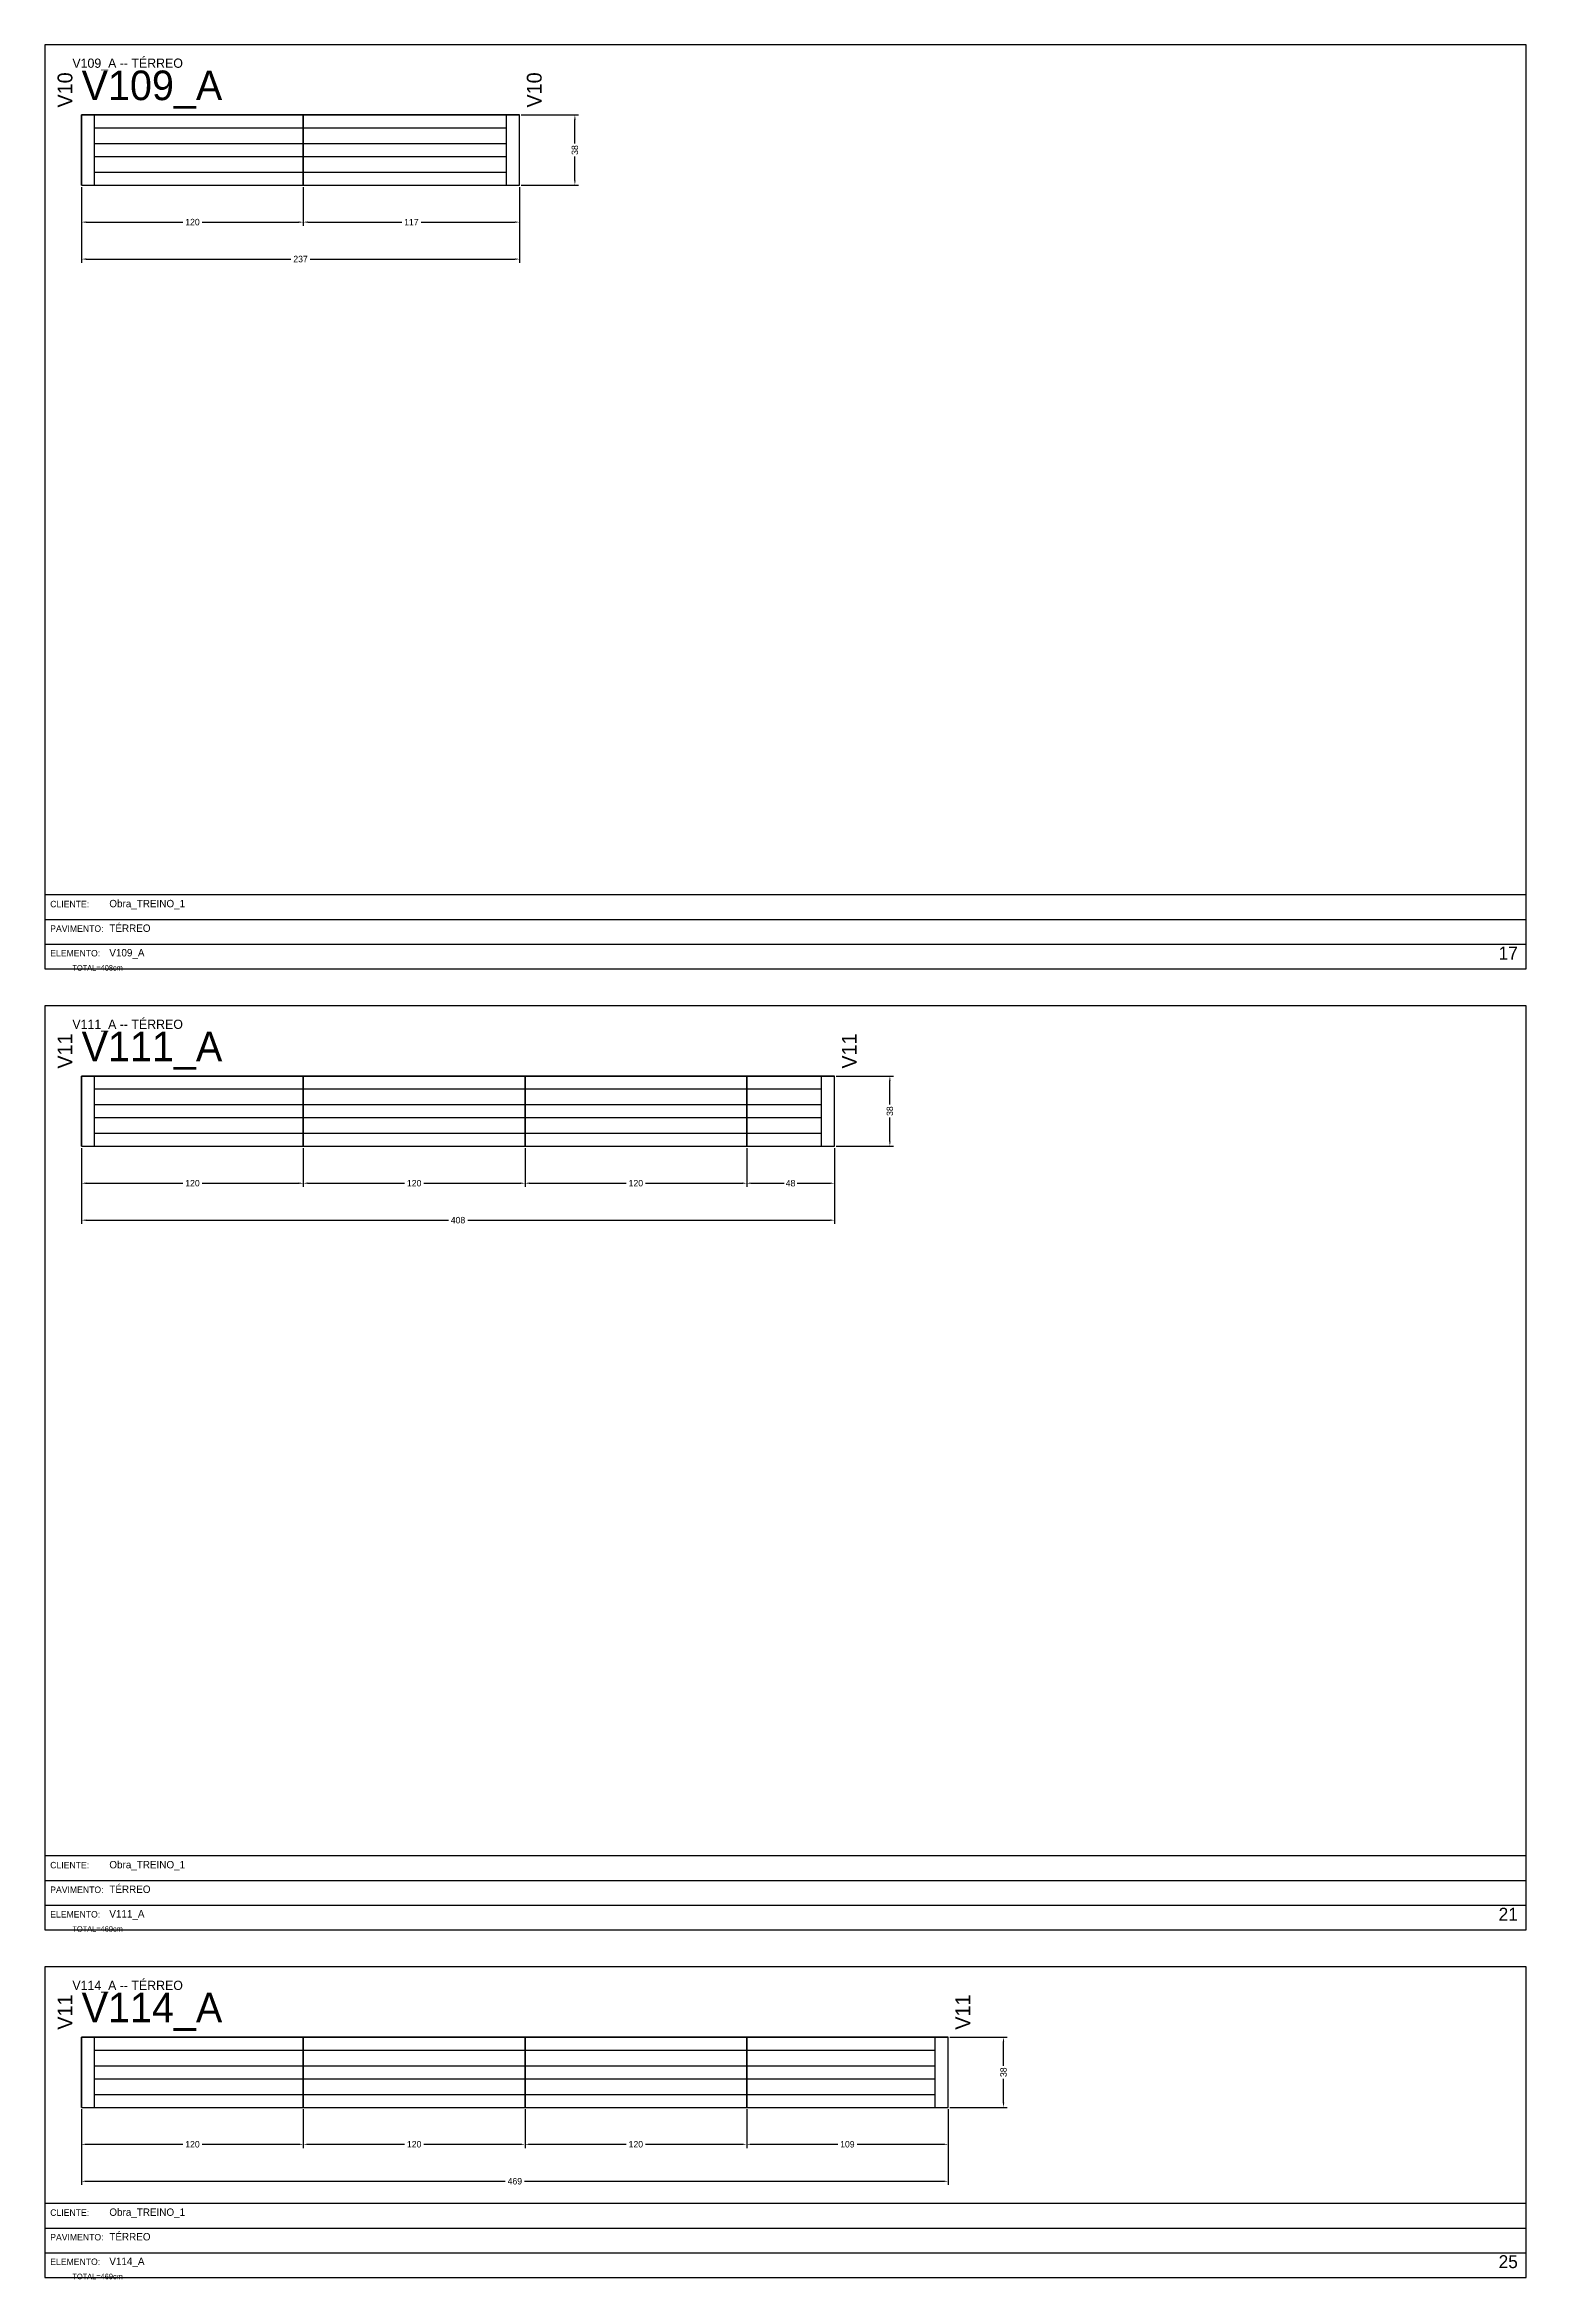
# Model space of a CAD drawing. Header units: metres. Extents: x 0 to 3268, y -4496 to 124.
# Drawn here: x 0 to 802, y -2227 to -1018 of the extents above; entities that cross this region are included whole.
import ezdxf

# ---------------------------------------------------------------- set-up
doc = ezdxf.new("R2010")
doc.units = ezdxf.units.M
for name, color, linetype in [('5', 5, 'Continuous'), ('BORDA_CELULA', 9, 'Continuous'), ('CARIMBO', 9, 'Continuous'), ('COTA', 241, 'Continuous'), ('NOMENCLATURA', 7, 'Continuous'), ('Painéis', 200, 'Continuous'), ('SARR_2.2x7', 40, 'Continuous')]:
    doc.layers.add(name, color=color, linetype=linetype)
doc.dimstyles.new('COTA', dxfattribs={"dimtxt": 3.5, "dimasz": 2.5, "dimexe": 2, "dimexo": 1, "dimgap": 0.9, "dimtad": 1, "dimdec": 0, "dimrnd": 1, "dimcen": 2.5, "dimclrd": 4, "dimclre": 4, "dimclrt": 4, "dimazin": 3, "dimtfac": 1, "dimtmove": 0, "dimatfit": 3})

# ---------------------------------------------------------------- blocks, each defined once
blk = doc.blocks.new('_CLOSEDFILLED')
at = {"color": 0, "linetype": 'BYBLOCK'}
blk.add_solid([(-1, 0.16), (0, 0), (-1, -0.16)], dxfattribs=at)
blk = doc.blocks.new('*D153')
at = {"color": 4}
for p, q in [((20, -1095), (20, -1116)), ((140, -1095), (140, -1116)), ((22.5, -1114), (74.75, -1114)), ((85.25, -1114), (137.5, -1114))]:
    blk.add_line(p, q, dxfattribs=at)
at = {"layer": 'Defpoints'}
for p in [(20, -1094), (140, -1094), (20, -1114)]:
    blk.add_point(p, dxfattribs=at)
at = {"layer": 'COTA', "color": 4, "xscale": 2.5, "yscale": 2.5, "rotation": 180}
blk.add_blockref('_CLOSEDFILLED', (20, -1114), dxfattribs=at)
at = {"layer": 'COTA', "color": 4, "xscale": 2.5, "yscale": 2.5}
blk.add_blockref('_CLOSEDFILLED', (140, -1114), dxfattribs=at)
at = {"layer": 'COTA', "color": 4, "insert": (80, -1114), "char_height": 3.5, "attachment_point": 5}
blk.add_mtext('120', dxfattribs=at)
blk = doc.blocks.new('*D154')
at = {"color": 4}
for p, q in [((140, -1095), (140, -1116)), ((257, -1095), (257, -1116)), ((142.5, -1114), (193.25, -1114)), ((203.75, -1114), (254.5, -1114))]:
    blk.add_line(p, q, dxfattribs=at)
at = {"layer": 'Defpoints'}
for p in [(140, -1094), (257, -1094), (140, -1114)]:
    blk.add_point(p, dxfattribs=at)
at = {"layer": 'COTA', "color": 4, "xscale": 2.5, "yscale": 2.5, "rotation": 180}
blk.add_blockref('_CLOSEDFILLED', (140, -1114), dxfattribs=at)
at = {"layer": 'COTA', "color": 4, "xscale": 2.5, "yscale": 2.5}
blk.add_blockref('_CLOSEDFILLED', (257, -1114), dxfattribs=at)
at = {"layer": 'COTA', "color": 4, "insert": (198.5, -1114), "char_height": 3.5, "attachment_point": 5}
blk.add_mtext('117', dxfattribs=at)
blk = doc.blocks.new('*D155')
at = {"color": 4}
for p, q in [((20, -1095), (20, -1136)), ((257, -1095), (257, -1136)), ((22.5, -1134), (133.25, -1134)), ((143.75, -1134), (254.5, -1134))]:
    blk.add_line(p, q, dxfattribs=at)
at = {"layer": 'Defpoints'}
for p in [(20, -1094), (257, -1094), (20, -1134)]:
    blk.add_point(p, dxfattribs=at)
at = {"layer": 'COTA', "color": 4, "xscale": 2.5, "yscale": 2.5, "rotation": 180}
blk.add_blockref('_CLOSEDFILLED', (20, -1134), dxfattribs=at)
at = {"layer": 'COTA', "color": 4, "xscale": 2.5, "yscale": 2.5}
blk.add_blockref('_CLOSEDFILLED', (257, -1134), dxfattribs=at)
at = {"layer": 'COTA', "color": 4, "insert": (138.5, -1134), "char_height": 3.5, "attachment_point": 5}
blk.add_mtext('237', dxfattribs=at)
blk = doc.blocks.new('*D156')
at = {"color": 4}
for p, q in [((258, -1056), (289, -1056)), ((287, -1071.5), (287, -1058.5)), ((287, -1091.5), (287, -1078.5)), ((258, -1094), (289, -1094))]:
    blk.add_line(p, q, dxfattribs=at)
at = {"layer": 'Defpoints'}
for p in [(257, -1056), (257, -1094), (287, -1094)]:
    blk.add_point(p, dxfattribs=at)
at = {"layer": 'COTA', "color": 4, "xscale": 2.5, "yscale": 2.5}
for p, rotation in [((287, -1056), 90), ((287, -1094), 270)]:
    blk.add_blockref('_CLOSEDFILLED', p, dxfattribs=dict(at, rotation=rotation))
at = {"layer": 'COTA', "color": 4, "insert": (287, -1075), "char_height": 3.5, "attachment_point": 5, "rotation": 90}
blk.add_mtext('38', dxfattribs=at)
blk = doc.blocks.new('*D157')
at = {"color": 4}
for p, q in [((258, -1056), (289, -1056)), ((287, -1071.5), (287, -1058.5)), ((287, -1091.5), (287, -1078.5)), ((258, -1094), (289, -1094))]:
    blk.add_line(p, q, dxfattribs=at)
at = {"layer": 'Defpoints'}
for p in [(257, -1056), (257, -1094), (287, -1094)]:
    blk.add_point(p, dxfattribs=at)
at = {"layer": 'COTA', "color": 4, "xscale": 2.5, "yscale": 2.5}
for p, rotation in [((287, -1056), 90), ((287, -1094), 270)]:
    blk.add_blockref('_CLOSEDFILLED', p, dxfattribs=dict(at, rotation=rotation))
at = {"layer": 'COTA', "color": 4, "insert": (287, -1075), "char_height": 3.5, "attachment_point": 5, "rotation": 90}
blk.add_mtext('38', dxfattribs=at)
blk = doc.blocks.new('*D185')
at = {"color": 4}
for p, q in [((20, -1615), (20, -1636)), ((140, -1615), (140, -1636)), ((22.5, -1634), (74.75, -1634)), ((85.25, -1634), (137.5, -1634))]:
    blk.add_line(p, q, dxfattribs=at)
at = {"layer": 'Defpoints'}
for p in [(20, -1614), (140, -1614), (20, -1634)]:
    blk.add_point(p, dxfattribs=at)
at = {"layer": 'COTA', "color": 4, "xscale": 2.5, "yscale": 2.5, "rotation": 180}
blk.add_blockref('_CLOSEDFILLED', (20, -1634), dxfattribs=at)
at = {"layer": 'COTA', "color": 4, "xscale": 2.5, "yscale": 2.5}
blk.add_blockref('_CLOSEDFILLED', (140, -1634), dxfattribs=at)
at = {"layer": 'COTA', "color": 4, "insert": (80, -1634), "char_height": 3.5, "attachment_point": 5}
blk.add_mtext('120', dxfattribs=at)
blk = doc.blocks.new('*D186')
at = {"color": 4}
for p, q in [((140, -1615), (140, -1636)), ((260, -1615), (260, -1636)), ((142.5, -1634), (194.75, -1634)), ((205.25, -1634), (257.5, -1634))]:
    blk.add_line(p, q, dxfattribs=at)
at = {"layer": 'Defpoints'}
for p in [(140, -1614), (260, -1614), (140, -1634)]:
    blk.add_point(p, dxfattribs=at)
at = {"layer": 'COTA', "color": 4, "xscale": 2.5, "yscale": 2.5, "rotation": 180}
blk.add_blockref('_CLOSEDFILLED', (140, -1634), dxfattribs=at)
at = {"layer": 'COTA', "color": 4, "xscale": 2.5, "yscale": 2.5}
blk.add_blockref('_CLOSEDFILLED', (260, -1634), dxfattribs=at)
at = {"layer": 'COTA', "color": 4, "insert": (200, -1634), "char_height": 3.5, "attachment_point": 5}
blk.add_mtext('120', dxfattribs=at)
blk = doc.blocks.new('*D187')
at = {"color": 4}
for p, q in [((260, -1615), (260, -1636)), ((380, -1615), (380, -1636)), ((262.5, -1634), (314.75, -1634)), ((325.25, -1634), (377.5, -1634))]:
    blk.add_line(p, q, dxfattribs=at)
at = {"layer": 'Defpoints'}
for p in [(260, -1614), (380, -1614), (260, -1634)]:
    blk.add_point(p, dxfattribs=at)
at = {"layer": 'COTA', "color": 4, "xscale": 2.5, "yscale": 2.5, "rotation": 180}
blk.add_blockref('_CLOSEDFILLED', (260, -1634), dxfattribs=at)
at = {"layer": 'COTA', "color": 4, "xscale": 2.5, "yscale": 2.5}
blk.add_blockref('_CLOSEDFILLED', (380, -1634), dxfattribs=at)
at = {"layer": 'COTA', "color": 4, "insert": (320, -1634), "char_height": 3.5, "attachment_point": 5}
blk.add_mtext('120', dxfattribs=at)
blk = doc.blocks.new('*D188')
at = {"color": 4}
for p, q in [((380, -1615), (380, -1636)), ((427.5, -1615), (427.5, -1636)), ((382.5, -1634), (400.25, -1634)), ((407.25, -1634), (425, -1634))]:
    blk.add_line(p, q, dxfattribs=at)
at = {"layer": 'Defpoints'}
for p in [(380, -1614), (427.5, -1614), (380, -1634)]:
    blk.add_point(p, dxfattribs=at)
at = {"layer": 'COTA', "color": 4, "xscale": 2.5, "yscale": 2.5, "rotation": 180}
blk.add_blockref('_CLOSEDFILLED', (380, -1634), dxfattribs=at)
at = {"layer": 'COTA', "color": 4, "xscale": 2.5, "yscale": 2.5}
blk.add_blockref('_CLOSEDFILLED', (427.5, -1634), dxfattribs=at)
at = {"layer": 'COTA', "color": 4, "insert": (403.75, -1634), "char_height": 3.5, "attachment_point": 5}
blk.add_mtext('48', dxfattribs=at)
blk = doc.blocks.new('*D189')
at = {"color": 4}
for p, q in [((20, -1615), (20, -1656)), ((427.5, -1615), (427.5, -1656)), ((22.5, -1654), (218.5, -1654)), ((229, -1654), (425, -1654))]:
    blk.add_line(p, q, dxfattribs=at)
at = {"layer": 'Defpoints'}
for p in [(20, -1614), (427.5, -1614), (20, -1654)]:
    blk.add_point(p, dxfattribs=at)
at = {"layer": 'COTA', "color": 4, "xscale": 2.5, "yscale": 2.5, "rotation": 180}
blk.add_blockref('_CLOSEDFILLED', (20, -1654), dxfattribs=at)
at = {"layer": 'COTA', "color": 4, "xscale": 2.5, "yscale": 2.5}
blk.add_blockref('_CLOSEDFILLED', (427.5, -1654), dxfattribs=at)
at = {"layer": 'COTA', "color": 4, "insert": (223.75, -1654), "char_height": 3.5, "attachment_point": 5}
blk.add_mtext('408', dxfattribs=at)
blk = doc.blocks.new('*D190')
at = {"color": 4}
for p, q in [((428.5, -1576), (459.5, -1576)), ((457.5, -1591.5), (457.5, -1578.5)), ((457.5, -1611.5), (457.5, -1598.5)), ((428.5, -1614), (459.5, -1614))]:
    blk.add_line(p, q, dxfattribs=at)
at = {"layer": 'Defpoints'}
for p in [(427.5, -1576), (427.5, -1614), (457.5, -1614)]:
    blk.add_point(p, dxfattribs=at)
at = {"layer": 'COTA', "color": 4, "xscale": 2.5, "yscale": 2.5}
for p, rotation in [((457.5, -1576), 90), ((457.5, -1614), 270)]:
    blk.add_blockref('_CLOSEDFILLED', p, dxfattribs=dict(at, rotation=rotation))
at = {"layer": 'COTA', "color": 4, "insert": (457.5, -1595), "char_height": 3.5, "attachment_point": 5, "rotation": 90}
blk.add_mtext('38', dxfattribs=at)
blk = doc.blocks.new('*D191')
at = {"color": 4}
for p, q in [((428.5, -1576), (459.5, -1576)), ((457.5, -1591.5), (457.5, -1578.5)), ((457.5, -1611.5), (457.5, -1598.5)), ((428.5, -1614), (459.5, -1614))]:
    blk.add_line(p, q, dxfattribs=at)
at = {"layer": 'Defpoints'}
for p in [(427.5, -1576), (427.5, -1614), (457.5, -1614)]:
    blk.add_point(p, dxfattribs=at)
at = {"layer": 'COTA', "color": 4, "xscale": 2.5, "yscale": 2.5}
for p, rotation in [((457.5, -1576), 90), ((457.5, -1614), 270)]:
    blk.add_blockref('_CLOSEDFILLED', p, dxfattribs=dict(at, rotation=rotation))
at = {"layer": 'COTA', "color": 4, "insert": (457.5, -1595), "char_height": 3.5, "attachment_point": 5, "rotation": 90}
blk.add_mtext('38', dxfattribs=at)
blk = doc.blocks.new('*D192')
at = {"color": 4}
for p, q in [((428.5, -1576), (459.5, -1576)), ((457.5, -1591.5), (457.5, -1578.5)), ((457.5, -1611.5), (457.5, -1598.5)), ((428.5, -1614), (459.5, -1614))]:
    blk.add_line(p, q, dxfattribs=at)
at = {"layer": 'Defpoints'}
for p in [(427.5, -1576), (427.5, -1614), (457.5, -1614)]:
    blk.add_point(p, dxfattribs=at)
at = {"layer": 'COTA', "color": 4, "xscale": 2.5, "yscale": 2.5}
for p, rotation in [((457.5, -1576), 90), ((457.5, -1614), 270)]:
    blk.add_blockref('_CLOSEDFILLED', p, dxfattribs=dict(at, rotation=rotation))
at = {"layer": 'COTA', "color": 4, "insert": (457.5, -1595), "char_height": 3.5, "attachment_point": 5, "rotation": 90}
blk.add_mtext('38', dxfattribs=at)
blk = doc.blocks.new('*D193')
at = {"color": 4}
for p, q in [((428.5, -1576), (459.5, -1576)), ((457.5, -1591.5), (457.5, -1578.5)), ((457.5, -1611.5), (457.5, -1598.5)), ((428.5, -1614), (459.5, -1614))]:
    blk.add_line(p, q, dxfattribs=at)
at = {"layer": 'Defpoints'}
for p in [(427.5, -1576), (427.5, -1614), (457.5, -1614)]:
    blk.add_point(p, dxfattribs=at)
at = {"layer": 'COTA', "color": 4, "xscale": 2.5, "yscale": 2.5}
for p, rotation in [((457.5, -1576), 90), ((457.5, -1614), 270)]:
    blk.add_blockref('_CLOSEDFILLED', p, dxfattribs=dict(at, rotation=rotation))
at = {"layer": 'COTA', "color": 4, "insert": (457.5, -1595), "char_height": 3.5, "attachment_point": 5, "rotation": 90}
blk.add_mtext('38', dxfattribs=at)
blk = doc.blocks.new('*D225')
at = {"color": 4}
for p, q in [((20, -2135), (20, -2156)), ((140, -2135), (140, -2156)), ((22.5, -2154), (74.75, -2154)), ((85.25, -2154), (137.5, -2154))]:
    blk.add_line(p, q, dxfattribs=at)
at = {"layer": 'Defpoints'}
for p in [(20, -2134), (140, -2134), (20, -2154)]:
    blk.add_point(p, dxfattribs=at)
at = {"layer": 'COTA', "color": 4, "xscale": 2.5, "yscale": 2.5, "rotation": 180}
blk.add_blockref('_CLOSEDFILLED', (20, -2154), dxfattribs=at)
at = {"layer": 'COTA', "color": 4, "xscale": 2.5, "yscale": 2.5}
blk.add_blockref('_CLOSEDFILLED', (140, -2154), dxfattribs=at)
at = {"layer": 'COTA', "color": 4, "insert": (80, -2154), "char_height": 3.5, "attachment_point": 5}
blk.add_mtext('120', dxfattribs=at)
blk = doc.blocks.new('*D226')
at = {"color": 4}
for p, q in [((140, -2135), (140, -2156)), ((260, -2135), (260, -2156)), ((142.5, -2154), (194.75, -2154)), ((205.25, -2154), (257.5, -2154))]:
    blk.add_line(p, q, dxfattribs=at)
at = {"layer": 'Defpoints'}
for p in [(140, -2134), (260, -2134), (140, -2154)]:
    blk.add_point(p, dxfattribs=at)
at = {"layer": 'COTA', "color": 4, "xscale": 2.5, "yscale": 2.5, "rotation": 180}
blk.add_blockref('_CLOSEDFILLED', (140, -2154), dxfattribs=at)
at = {"layer": 'COTA', "color": 4, "xscale": 2.5, "yscale": 2.5}
blk.add_blockref('_CLOSEDFILLED', (260, -2154), dxfattribs=at)
at = {"layer": 'COTA', "color": 4, "insert": (200, -2154), "char_height": 3.5, "attachment_point": 5}
blk.add_mtext('120', dxfattribs=at)
blk = doc.blocks.new('*D227')
at = {"color": 4}
for p, q in [((260, -2135), (260, -2156)), ((380, -2135), (380, -2156)), ((262.5, -2154), (314.75, -2154)), ((325.25, -2154), (377.5, -2154))]:
    blk.add_line(p, q, dxfattribs=at)
at = {"layer": 'Defpoints'}
for p in [(260, -2134), (380, -2134), (260, -2154)]:
    blk.add_point(p, dxfattribs=at)
at = {"layer": 'COTA', "color": 4, "xscale": 2.5, "yscale": 2.5, "rotation": 180}
blk.add_blockref('_CLOSEDFILLED', (260, -2154), dxfattribs=at)
at = {"layer": 'COTA', "color": 4, "xscale": 2.5, "yscale": 2.5}
blk.add_blockref('_CLOSEDFILLED', (380, -2154), dxfattribs=at)
at = {"layer": 'COTA', "color": 4, "insert": (320, -2154), "char_height": 3.5, "attachment_point": 5}
blk.add_mtext('120', dxfattribs=at)
blk = doc.blocks.new('*D228')
at = {"color": 4}
for p, q in [((380, -2135), (380, -2156)), ((489, -2135), (489, -2156)), ((382.5, -2154), (429.25, -2154)), ((439.75, -2154), (486.5, -2154))]:
    blk.add_line(p, q, dxfattribs=at)
at = {"layer": 'Defpoints'}
for p in [(380, -2134), (489, -2134), (380, -2154)]:
    blk.add_point(p, dxfattribs=at)
at = {"layer": 'COTA', "color": 4, "xscale": 2.5, "yscale": 2.5, "rotation": 180}
blk.add_blockref('_CLOSEDFILLED', (380, -2154), dxfattribs=at)
at = {"layer": 'COTA', "color": 4, "xscale": 2.5, "yscale": 2.5}
blk.add_blockref('_CLOSEDFILLED', (489, -2154), dxfattribs=at)
at = {"layer": 'COTA', "color": 4, "insert": (434.5, -2154), "char_height": 3.5, "attachment_point": 5}
blk.add_mtext('109', dxfattribs=at)
blk = doc.blocks.new('*D229')
at = {"color": 4}
for p, q in [((20, -2135), (20, -2176)), ((489, -2135), (489, -2176)), ((22.5, -2174), (249.25, -2174)), ((259.75, -2174), (486.5, -2174))]:
    blk.add_line(p, q, dxfattribs=at)
at = {"layer": 'Defpoints'}
for p in [(20, -2134), (489, -2134), (20, -2174)]:
    blk.add_point(p, dxfattribs=at)
at = {"layer": 'COTA', "color": 4, "xscale": 2.5, "yscale": 2.5, "rotation": 180}
blk.add_blockref('_CLOSEDFILLED', (20, -2174), dxfattribs=at)
at = {"layer": 'COTA', "color": 4, "xscale": 2.5, "yscale": 2.5}
blk.add_blockref('_CLOSEDFILLED', (489, -2174), dxfattribs=at)
at = {"layer": 'COTA', "color": 4, "insert": (254.5, -2174), "char_height": 3.5, "attachment_point": 5}
blk.add_mtext('469', dxfattribs=at)
blk = doc.blocks.new('*D230')
at = {"color": 4}
for p, q in [((490, -2096), (521, -2096)), ((519, -2111.5), (519, -2098.5)), ((519, -2131.5), (519, -2118.5)), ((490, -2134), (521, -2134))]:
    blk.add_line(p, q, dxfattribs=at)
at = {"layer": 'Defpoints'}
for p in [(489, -2096), (489, -2134), (519, -2134)]:
    blk.add_point(p, dxfattribs=at)
at = {"layer": 'COTA', "color": 4, "xscale": 2.5, "yscale": 2.5}
for p, rotation in [((519, -2096), 90), ((519, -2134), 270)]:
    blk.add_blockref('_CLOSEDFILLED', p, dxfattribs=dict(at, rotation=rotation))
at = {"layer": 'COTA', "color": 4, "insert": (519, -2115), "char_height": 3.5, "attachment_point": 5, "rotation": 90}
blk.add_mtext('38', dxfattribs=at)
blk = doc.blocks.new('*D231')
at = {"color": 4}
for p, q in [((490, -2096), (521, -2096)), ((519, -2111.5), (519, -2098.5)), ((519, -2131.5), (519, -2118.5)), ((490, -2134), (521, -2134))]:
    blk.add_line(p, q, dxfattribs=at)
at = {"layer": 'Defpoints'}
for p in [(489, -2096), (489, -2134), (519, -2134)]:
    blk.add_point(p, dxfattribs=at)
at = {"layer": 'COTA', "color": 4, "xscale": 2.5, "yscale": 2.5}
for p, rotation in [((519, -2096), 90), ((519, -2134), 270)]:
    blk.add_blockref('_CLOSEDFILLED', p, dxfattribs=dict(at, rotation=rotation))
at = {"layer": 'COTA', "color": 4, "insert": (519, -2115), "char_height": 3.5, "attachment_point": 5, "rotation": 90}
blk.add_mtext('38', dxfattribs=at)
blk = doc.blocks.new('*D232')
at = {"color": 4}
for p, q in [((490, -2096), (521, -2096)), ((519, -2111.5), (519, -2098.5)), ((519, -2131.5), (519, -2118.5)), ((490, -2134), (521, -2134))]:
    blk.add_line(p, q, dxfattribs=at)
at = {"layer": 'Defpoints'}
for p in [(489, -2096), (489, -2134), (519, -2134)]:
    blk.add_point(p, dxfattribs=at)
at = {"layer": 'COTA', "color": 4, "xscale": 2.5, "yscale": 2.5}
for p, rotation in [((519, -2096), 90), ((519, -2134), 270)]:
    blk.add_blockref('_CLOSEDFILLED', p, dxfattribs=dict(at, rotation=rotation))
at = {"layer": 'COTA', "color": 4, "insert": (519, -2115), "char_height": 3.5, "attachment_point": 5, "rotation": 90}
blk.add_mtext('38', dxfattribs=at)
blk = doc.blocks.new('*D233')
at = {"color": 4}
for p, q in [((490, -2096), (521, -2096)), ((519, -2111.5), (519, -2098.5)), ((519, -2131.5), (519, -2118.5)), ((490, -2134), (521, -2134))]:
    blk.add_line(p, q, dxfattribs=at)
at = {"layer": 'Defpoints'}
for p in [(489, -2096), (489, -2134), (519, -2134)]:
    blk.add_point(p, dxfattribs=at)
at = {"layer": 'COTA', "color": 4, "xscale": 2.5, "yscale": 2.5}
for p, rotation in [((519, -2096), 90), ((519, -2134), 270)]:
    blk.add_blockref('_CLOSEDFILLED', p, dxfattribs=dict(at, rotation=rotation))
at = {"layer": 'COTA', "color": 4, "insert": (519, -2115), "char_height": 3.5, "attachment_point": 5, "rotation": 90}
blk.add_mtext('38', dxfattribs=at)

msp = doc.modelspace()

# ---------------------------------------------------------------- linework, layer by layer
at = {"layer": 'BORDA_CELULA'}
for points in [[(0, -1518), (802, -1518), (802, -1018), (0, -1018)], [(0, -1518), (802, -1518), (802, -1478), (0, -1478)], [(0, -2038), (802, -2038), (802, -1538), (0, -1538)], [(0, -2038), (802, -2038), (802, -1998), (0, -1998)], [(0, -2226), (802, -2226), (802, -2058), (0, -2058)], [(0, -2226), (802, -2226), (802, -2186), (0, -2186)]]:
    msp.add_lwpolyline(points, close=True, dxfattribs=at)
at = {"layer": 'CARIMBO'}
for p, q in [((0, -1491.3), (802, -1491.3)), ((0, -1504.7), (802, -1504.7)), ((0, -1518), (802, -1518)), ((0, -2011.3), (802, -2011.3)), ((0, -2024.7), (802, -2024.7)), ((0, -2038), (802, -2038)), ((0, -2199.3), (802, -2199.3)), ((0, -2212.7), (802, -2212.7)), ((0, -2226), (802, -2226))]:
    msp.add_line(p, q, dxfattribs=at)
at = {"layer": 'Painéis'}
for points in [[(20, -1094), (20, -1056)], [(20, -1056), (140, -1056)], [(20, -1094), (140, -1094), (140, -1056), (20, -1056), (20, -1094)], [(140, -1094), (140, -1056)], [(140, -1056), (257, -1056)], [(140, -1094), (257, -1094), (257, -1056), (140, -1056), (140, -1094)], [(257, -1094), (257, -1056)], [(20, -1094), (140, -1094)], [(140, -1094), (257, -1094)], [(20, -1614), (20, -1576)], [(20, -1576), (140, -1576)], [(20, -1614), (140, -1614), (140, -1576), (20, -1576), (20, -1614)], [(140, -1614), (140, -1576)], [(140, -1576), (260, -1576)], [(140, -1614), (260, -1614), (260, -1576), (140, -1576), (140, -1614)], [(260, -1614), (260, -1576)], [(260, -1576), (380, -1576)], [(260, -1614), (380, -1614), (380, -1576), (260, -1576), (260, -1614)], [(380, -1614), (380, -1576)], [(380, -1576), (427.5, -1576)], [(380, -1614), (427.5, -1614), (427.5, -1576), (380, -1576), (380, -1614)], [(427.5, -1614), (427.5, -1576)], [(20, -1614), (140, -1614)], [(140, -1614), (260, -1614)], [(260, -1614), (380, -1614)], [(380, -1614), (427.5, -1614)], [(20, -2134), (20, -2096)], [(20, -2096), (140, -2096)], [(20, -2134), (140, -2134), (140, -2096), (20, -2096), (20, -2134)], [(140, -2134), (140, -2096)], [(140, -2096), (260, -2096)], [(140, -2134), (260, -2134), (260, -2096), (140, -2096), (140, -2134)], [(260, -2134), (260, -2096)], [(260, -2096), (380, -2096)], [(260, -2134), (380, -2134), (380, -2096), (260, -2096), (260, -2134)], [(380, -2134), (380, -2096)], [(380, -2096), (489, -2096)], [(380, -2134), (489, -2134), (489, -2096), (380, -2096), (380, -2134)], [(489, -2134), (489, -2096)], [(20, -2134), (140, -2134)], [(140, -2134), (260, -2134)], [(260, -2134), (380, -2134)], [(380, -2134), (489, -2134)]]:
    msp.add_lwpolyline(points, dxfattribs=at)
at = {"layer": 'SARR_2.2x7'}
for points in [[(27, -1094), (27, -1056)], [(27, -1063), (140, -1063)], [(140, -1063), (250, -1063)], [(250, -1094), (250, -1056)], [(27, -1071.5), (140, -1071.5)], [(140, -1071.5), (250, -1071.5)], [(27, -1078.5), (140, -1078.5)], [(27, -1087), (140, -1087)], [(140, -1078.5), (250, -1078.5)], [(140, -1087), (250, -1087)], [(27, -1614), (27, -1576)], [(27, -1583), (140, -1583)], [(140, -1583), (260, -1583)], [(260, -1583), (380, -1583)], [(380, -1583), (420.5, -1583)], [(420.5, -1614), (420.5, -1576)], [(27, -1591.5), (140, -1591.5)], [(140, -1591.5), (260, -1591.5)], [(260, -1591.5), (380, -1591.5)], [(380, -1591.5), (420.5, -1591.5)], [(27, -1598.5), (140, -1598.5)], [(27, -1607), (140, -1607)], [(140, -1598.5), (260, -1598.5)], [(140, -1607), (260, -1607)], [(260, -1598.5), (380, -1598.5)], [(260, -1607), (380, -1607)], [(380, -1598.5), (420.5, -1598.5)], [(380, -1607), (420.5, -1607)], [(27, -2134), (27, -2096)], [(27, -2103), (140, -2103)], [(140, -2103), (260, -2103)], [(260, -2103), (380, -2103)], [(380, -2103), (482, -2103)], [(482, -2134), (482, -2096)], [(27, -2111.5), (140, -2111.5)], [(140, -2111.5), (260, -2111.5)], [(260, -2111.5), (380, -2111.5)], [(380, -2111.5), (482, -2111.5)], [(27, -2118.5), (140, -2118.5)], [(27, -2127), (140, -2127)], [(140, -2118.5), (260, -2118.5)], [(140, -2127), (260, -2127)], [(260, -2118.5), (380, -2118.5)], [(260, -2127), (380, -2127)], [(380, -2118.5), (482, -2118.5)], [(380, -2127), (482, -2127)]]:
    msp.add_lwpolyline(points, dxfattribs=at)

# ---------------------------------------------------------------- texts
at = {"layer": '5'}
for s, p in [('V10', (15, -1052)), ('V10', (269, -1052)), ('V11', (15, -1572)), ('V11', (439.5, -1572)), ('V11', (15, -2092)), ('V11', (501, -2092))]:
    msp.add_text(s, height=8, rotation=90, dxfattribs=at).set_placement(p)
at = {"layer": 'CARIMBO', "color": 9}
for s, p in [('CLIENTE:', (3, -1484.7)), ('PAVIMENTO:', (3, -1498)), ('ELEMENTO:', (3, -1511.3)), ('CLIENTE:', (3, -2004.7)), ('PAVIMENTO:', (3, -2018)), ('ELEMENTO:', (3, -2031.3)), ('CLIENTE:', (3, -2192.7)), ('PAVIMENTO:', (3, -2206)), ('ELEMENTO:', (3, -2219.3))]:
    msp.add_text(s, height=3.5, dxfattribs=at).set_placement(p)
at = {"layer": 'CARIMBO', "color": 2}
for s, p in [('Obra_TREINO_1', (35, -1484.7)), ('TÉRREO', (35, -1498)), ('V109_A', (35, -1511.3)), ('Obra_TREINO_1', (35, -2004.7)), ('TÉRREO', (35, -2018)), ('V111_A', (35, -2031.3)), ('Obra_TREINO_1', (35, -2192.7)), ('TÉRREO', (35, -2206)), ('V114_A', (35, -2219.3))]:
    msp.add_text(s, height=4, dxfattribs=at).set_placement(p)
at = {"layer": 'CARIMBO', "color": 3}
for s, p in [('17', (787, -1513)), ('21', (787, -2033)), ('25', (787, -2221))]:
    msp.add_text(s, height=7, dxfattribs=at).set_placement(p)
at = {"layer": 'COTA'}
for s, p in [('TOTAL=408cm', (15, -1519)), ('TOTAL=469cm', (15, -2039)), ('TOTAL=469cm', (15, -2227))]:
    msp.add_text(s, height=3, dxfattribs=at).set_placement(p)
at = {"layer": 'NOMENCLATURA'}
for s, height, p in [('V109_A -- TÉRREO', 5, (15, -1030.5)), ('V109_A', 16, (20, -1048)), ('V111_A -- TÉRREO', 5, (15, -1550.5)), ('V111_A', 16, (20, -1568)), ('V114_A -- TÉRREO', 5, (15, -2070.5)), ('V114_A', 16, (20, -2088))]:
    msp.add_text(s, height=height, dxfattribs=at).set_placement(p)

# ---------------------------------------------------------------- dimensions: what is measured, and where the dimension line sits
at = {"layer": 'COTA'}
for base, p1, p2, picture, middle in [((287, -1094), (257, -1094), (257, -1056), '*D156', (287, -1075)), ((287, -1094), (257, -1094), (257, -1056), '*D157', (287, -1075)), ((457.5, -1614), (427.5, -1614), (427.5, -1576), '*D190', (457.5, -1595)), ((457.5, -1614), (427.5, -1614), (427.5, -1576), '*D191', (457.5, -1595)), ((457.5, -1614), (427.5, -1614), (427.5, -1576), '*D192', (457.5, -1595)), ((457.5, -1614), (427.5, -1614), (427.5, -1576), '*D193', (457.5, -1595)), ((519, -2134), (489, -2134), (489, -2096), '*D230', (519, -2115)), ((519, -2134), (489, -2134), (489, -2096), '*D231', (519, -2115)), ((519, -2134), (489, -2134), (489, -2096), '*D232', (519, -2115)), ((519, -2134), (489, -2134), (489, -2096), '*D233', (519, -2115))]:
    dim = msp.add_linear_dim(base=base, p1=p1, p2=p2, angle=90, dimstyle='COTA', dxfattribs=at)
    dim.commit()
    dim.dimension.update_dxf_attribs({"geometry": picture, "text_midpoint": middle})
for base, p1, p2, picture, middle in [((20, -1114), (20, -1094), (140, -1094), '*D153', (80, -1114)), ((20, -1134), (20, -1094), (257, -1094), '*D155', (138.5, -1134)), ((140, -1114), (140, -1094), (257, -1094), '*D154', (198.5, -1114)), ((20, -1634), (20, -1614), (140, -1614), '*D185', (80, -1634)), ((20, -1654), (20, -1614), (427.5, -1614), '*D189', (223.75, -1654)), ((140, -1634), (140, -1614), (260, -1614), '*D186', (200, -1634)), ((260, -1634), (260, -1614), (380, -1614), '*D187', (320, -1634)), ((380, -1634), (380, -1614), (427.5, -1614), '*D188', (403.75, -1634)), ((20, -2154), (20, -2134), (140, -2134), '*D225', (80, -2154)), ((20, -2174), (20, -2134), (489, -2134), '*D229', (254.5, -2174)), ((140, -2154), (140, -2134), (260, -2134), '*D226', (200, -2154)), ((260, -2154), (260, -2134), (380, -2134), '*D227', (320, -2154)), ((380, -2154), (380, -2134), (489, -2134), '*D228', (434.5, -2154))]:
    dim = msp.add_linear_dim(base=base, p1=p1, p2=p2, dimstyle='COTA', dxfattribs=at)
    dim.commit()
    dim.dimension.update_dxf_attribs({"geometry": picture, "text_midpoint": middle})

doc.saveas('drawing.dxf')
